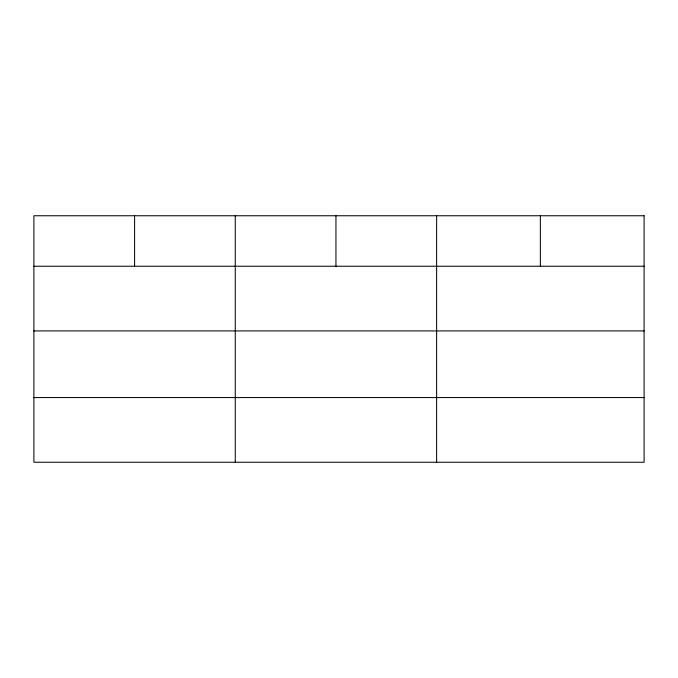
<?xml version="1.0" encoding="UTF-8"?>
<svg xmlns="http://www.w3.org/2000/svg" width="678" height="678" viewBox="0 0 678 678"><rect width="100%" height="100%" fill="white"/><g stroke="black" fill="none" stroke-linecap="round" stroke-linejoin="round"><path stroke-width="1.02" d="M33.9 266.242L644.1 266.242M33.9 330.923L644.1 330.923M33.9 397.571L644.1 397.571M540.366 215.757L540.366 266.242M436.632 215.757L436.632 462.243M335.949 215.757L335.949 266.242M235.266 215.757L235.266 462.243M134.583 215.757L134.583 266.242M644.1 215.757L33.9 215.757L33.9 462.243L644.1 462.243L644.1 215.757"/></g></svg>
